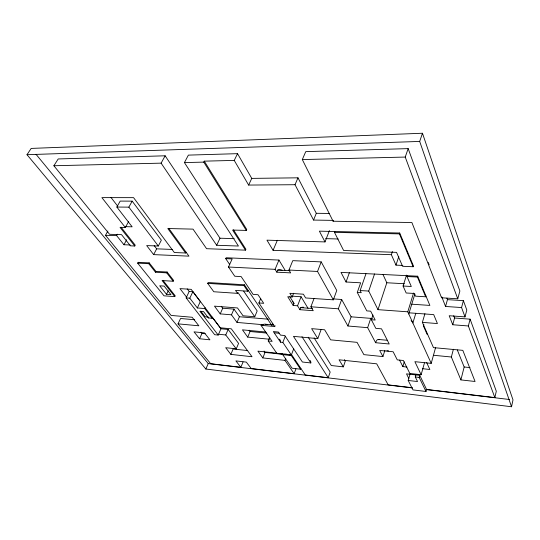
<?xml version="1.0" encoding="UTF-8"?>
<svg xmlns="http://www.w3.org/2000/svg" width="540" height="540" viewBox="0 0 540 540"><rect width="100%" height="100%" fill="white"/><g stroke="black" fill="none" stroke-linecap="round" stroke-linejoin="round"><path stroke-width="0.81" d="M511.535 406.755L513 399.931L422.469 133.245L31.178 148.419L27 154.703L205.848 369.029L511.535 406.755L419.688 141.433L422.469 133.245M408.794 378.425L406.499 373.869L419.756 375.34L426.56 389.441L494.849 397.582L496.3 391.21L470.124 319.16L454.565 318.013L453.695 315.752M424.919 313.679L422.375 322.38L433.451 347.618L462.82 350.352L475.065 381.483L460.89 379.904L464.164 366.991L457.333 349.988M494.849 397.582L468.369 325.971L470.124 319.16M468.369 325.971L452.75 324.749L449.199 315.738L465.007 316.892L466.81 310.034L463.394 300.638L447.464 299.639L446.89 298.161M460.89 379.904L451.352 357.007L453.404 349.245M465.007 316.892L461.552 307.55L463.394 300.638M452.75 324.749L454.565 318.013M457.765 298.789L459.884 290.979L408.173 148.615L305.741 151.645L302.312 159.57L333.086 221.225L411.892 222.527L441.565 297.783L457.765 298.789L405.236 157.066L408.173 148.615M410.123 373.869L408.2 380.471L412.985 389.907L425.999 391.48L426.56 389.441M293.74 348.705L291.35 354.996L282.845 342.421L280.543 342.191L273.328 331.574L278.411 332.046L280.483 335.124L284.776 335.529L302.4 362.016L310.824 362.954L293.463 336.353L317.79 338.641L311.627 328.644L324.641 329.791L330.649 339.856L357.035 342.34L363.886 354.638L382.928 356.576L379.694 350.453L393.161 351.769L397.264 359.87L403.387 360.497L409.84 373.464L421.126 374.713L414.875 361.679L431.204 363.359L435.659 347.335M461.552 307.55L445.554 306.47L447.464 299.639M421.126 374.713L424.447 362.968M425.999 391.48L419.168 377.413L419.756 375.34M408.2 380.471L417.548 381.544L415.3 376.974L415.894 374.915M423.887 324.506L423.441 326.018L427.127 334.382M406.512 275.123L403.076 286.025L406.168 292.99L414.322 293.476L415.483 296.163L425.675 296.791L425.925 295.961M406.931 367.038L402.84 366.606L404.237 361.908M415.793 313.308L412.884 323.015A25.852 20.547 -25 0 0 411.115 320.436M408.78 313.976L414.882 293.949M425.675 296.791L417.44 277.06L417.704 276.21L341.003 272.396L346.039 282.002L360.632 282.812L357.277 292.444L366.788 310.885L370.67 311.175L375.192 320.038L371.358 319.734L372.917 315.023M431.204 363.359L407.795 311.81L413.552 292.997M334.787 231.512L334.469 232.349L343.629 250.493L396.556 252.369L402.57 266.281L413.14 266.747L413.404 265.896L399.715 233.017L319.376 231.154L325.019 241.92L266.956 240.165L273.078 250.324L391.372 254.698L395.975 265.14L402.84 265.437M382.928 356.576L384.878 350.359M403.076 286.025L411.305 286.49L406.998 276.534L407.268 275.69M395.975 265.14L398.763 256.588M407.795 311.81L377.98 309.656L386.815 282.764L382.934 274.421M391.372 254.698L392.411 251.566M371.358 319.734L375.8 328.354L381.524 328.833L389.205 343.987L375.611 342.718L367.659 327.665L370.751 318.35M413.14 266.747L399.425 233.888L399.715 233.017M377.98 309.656L368.726 291.067L374.551 273.935M314.098 337.858L331.297 365.526L343.339 366.863L345.317 361.024L344.48 359.606M357.277 292.444L361.24 292.687L360.146 290.547L365.951 273.807M367.659 327.665L347.929 326.005L351.115 316.818L341.672 299.484L333.396 298.924M289.278 354.49L291.62 354.74L305.289 374.983L328.205 377.717L330.176 372.053L308.232 337.237M347.929 326.005L338.337 308.799L341.672 299.484M346.039 282.002L349.353 272.768M314.071 298.404L310.898 306.781L313.24 310.703L299.95 309.697L297.547 305.795L293.186 305.478L287.753 296.744L292.154 297.047L289.852 293.315L303.385 294.199L305.633 297.959L333.342 299.842L336.757 290.466L321.199 261.893L292.768 260.658L288.954 270.034L290.662 272.889L276.824 272.174L275.076 269.339L278.951 260.057L226.138 257.762L225.734 258.653L229.75 264.587M317.79 338.641L321.01 329.832M283.034 353.822L282.724 354.645L292.086 368.219L300.537 369.198L300.834 368.388M243.041 362.002L240.854 367.301L235.906 360.909L246.335 362.111L251.208 368.537L294.151 373.66L295.92 368.921M300.537 369.198L291.31 355.563L291.62 354.74M294.151 373.66L284.965 360.382L285.768 358.283M333.342 299.842L317.527 271.458L321.199 261.893M325.019 241.92L329.413 230.573M333.086 221.225L333.41 220.388M299.95 309.697L300.74 307.645A23.645 10.982 -85 0 1 303.703 307.28M297.547 305.795L301.07 296.75L292.694 296.19M282.845 342.421L285.255 336.238M293.186 305.478L293.99 303.426L289.825 296.703M292.154 297.047L293.652 293.254M291.35 354.996L276.932 353.457L268.218 340.97L269.737 337.183M284.965 360.382L262.832 357.925L265.032 352.431L264.053 351.068M272.464 324.041L271.877 325.499L244.377 284.776L208.109 282.541L207.718 283.385L213.8 291.749L237.587 293.362L237.958 292.505L254.752 316.757L257.175 310.952L243.641 291.128M332.586 220.374L313.565 220.07L316.291 213.3L297.986 177.822L251.755 178.389L237.539 153.657L188.386 155.115L184.424 162.587L238.43 246.031L216.682 245.268L161.109 163.148L53.878 165.746L58.205 158.956L165.145 155.797L220.003 238.214L234.178 238.633M276.824 272.174L277.695 270.068L289.899 270.682M269.541 339.242L247.725 337.109L250.054 331.506L249.109 330.183M275.204 325.856A5.15 2.525 -84.8 0 0 274.705 326.525L258.869 302.954L260.712 298.559M186.523 297.088L179.955 288.603L191.18 289.359L220.32 327.794L231.302 328.813L252.018 356.731L230.857 354.382L225.693 347.706L236.27 348.833L238.565 343.393L228.143 329.454L220.961 328.786L212.099 317.101M230.857 354.382L233.125 349.015L247.745 350.575M273.078 250.324L277.358 240.26M313.565 220.07L295.022 184.714L297.986 177.822M263.574 324.763L236.999 322.421L239.429 316.75L233.962 309.116L222.73 308.225L221.306 306.281M237.587 293.362L235.521 290.392L247.752 291.195L248.13 290.331M236.27 348.833L225.754 334.962L228.143 329.454M247.752 291.195L243.999 285.647L244.377 284.776M236.999 322.421L231.478 314.82L233.962 309.116M205.848 369.029L208.231 363.569L35.991 154.271M187.191 288.846L189.189 291.465L186.131 297.904L214.67 334.706L218.207 335.057L220.961 328.786M231.478 314.82L220.219 313.882L222.73 308.225M186.03 252.119L185.605 252.99L167.812 228.528L193.016 229.129L206.591 248.697L245.491 250.155L245.896 249.251L233.482 229.844M218.207 335.057L199.915 311.303L203.546 311.6L208.386 317.932L212.112 318.256L212.476 317.446M208.386 317.932L208.757 317.129M199.571 338.756L194.029 331.864L204.444 332.883L209.912 339.815L199.571 338.756L201.98 333.41L200.981 332.154M258.869 302.954L263.709 303.311L258.005 294.725L253.118 294.394L241.157 276.595L234.758 276.237L228.488 267.017L232.153 258.937L225.734 258.653M245.491 250.155L232.612 230.074L246.314 230.404L246.74 229.473L204.282 161.156L234.239 160.407L248.636 185.065L295.022 184.714M212.112 318.256L204.741 308.556L205.112 307.739M204.741 308.556L197.343 307.962L200.313 301.55L192.854 291.715L189.189 291.465M248.636 185.065L251.755 178.389M197.343 307.962L189.803 298.175L192.854 291.715M240.854 367.301L210.668 363.704L178.031 323.858L180.556 318.499L194.69 319.754M216.682 245.268L220.003 238.214M174.791 296.609L162.088 280.55L173.212 281.239L173.617 280.415L167.13 272.025L155.925 271.397L149.195 262.872L138.092 262.319L137.66 263.142L163.998 295.819L174.791 296.609L175.183 295.799L163.006 280.368M166.516 294.327L159.698 285.802L164.16 286.099L170.951 294.651L166.516 294.327L168.251 290.797M234.239 160.407L237.539 153.657M173.212 281.239L166.712 272.855L167.13 272.025M166.712 272.855L155.507 272.228L155.925 271.397M246.314 230.404L203.782 162.115L204.282 161.156M168.757 228.332L188.953 256.149L153.657 254.617L156.647 248.832L154.177 245.592M153.657 254.617L146.671 245.585L158.321 246.017L161.345 240.145L132.185 201.143L120.204 201.096L116.843 207.043L132.145 226.814L125.8 226.665M137.66 263.142L148.763 263.696L149.195 262.872M53.878 165.746L109.573 234.299L121.534 234.65L130.451 245.835L134.77 246.004L135.216 245.16L121.034 227.185M107.885 231.019L105.482 235.292L116.627 235.629L123.964 244.748L126.677 239.747M134.77 246.004L120.056 227.394L125.334 227.516L128.614 221.549M161.109 163.148L165.145 155.797M116.627 235.629L117.423 234.191M116.843 207.043L128.851 207.144L132.185 201.143M268.218 340.97L272.133 341.361L261.029 325.31L264.222 324.142L273.659 324.965M27 154.703L419.688 141.433M302.312 159.57L405.236 157.066M184.424 162.587L203.782 162.115M316.291 213.3L329.474 213.449M334.469 232.349L399.425 233.888M325.586 238.633L338.168 238.984M123.964 244.748L130.127 244.978M156.647 248.832L172.571 249.453M185.605 252.99L174.326 252.524L133.576 197.654L101.898 197.62L125.334 227.516M228.488 267.017L275.076 269.339M288.954 270.034L317.527 271.458M406.998 276.534L417.44 277.06M386.815 282.764L404.44 283.73M360.146 290.547L368.726 291.067M207.718 283.385L243.999 285.647M411.757 304.196L429.867 305.417L417.704 276.21M409.178 312.829L433.694 314.611L437.42 323.555L422.375 322.38M310.898 306.781L338.337 308.799M186.131 297.904L189.803 298.175M300.74 307.645L312.363 308.509M351.115 316.818L372.37 318.478M254.752 316.757L243.054 315.779L237.499 307.949L214.481 306.146L220.219 313.882M239.429 316.75L268.421 319.187M208.035 317.061L205.146 316.818L200.772 311.121M261.029 325.31L274.705 326.525M378.317 339.451L387.072 340.247M178.031 323.858L198.855 325.796L192.119 317.264L171.126 315.428L105.482 235.292M265.7 332.012L242.453 329.852L247.725 337.109M274.725 332.856L279.625 333.308M250.054 331.506L266.8 333.079M218.558 334.26L225.754 334.962M386.917 350.71L388.584 350.872M433.721 355.286L451.352 357.007M201.98 333.41L205.153 333.727M464.164 366.991L469.962 367.585M277.175 353.201L257.911 351.142L262.832 357.925M279.686 353.464L282.197 353.734M284.6 353.99L286.936 354.24M422.483 368.699L429.847 369.488L426.681 362.617M265.032 352.431L283.014 354.355M282.724 354.645L291.31 355.563M415.3 376.974L419.168 377.413M411.919 387.693L388.172 384.865L376.711 363.818L339.079 359.802L343.339 366.863M208.231 363.569L412.526 387.943M425.925 389.543L509.652 399.526M265.613 324.257L267.057 324.628M148.763 263.696L155.507 272.228M111.004 197.478L117.693 206.145M128.851 207.144L158.321 246.017M301.988 336.717L328.205 377.717M278.951 260.057L284.978 270.068M301.07 296.75L308.003 308.259M399.58 360.139L402.84 366.606M428.227 262.426L429.151 264.776M441.808 296.939L445.554 306.47M375.611 342.718A7.196 2.754 -85.1 0 1 378.999 339.795M277.695 270.068A24.948 12.285 -86.2 0 1 282.049 270.297M292.613 301.543A23.8 17.496 -33.6 0 1 293.99 303.426M310.115 360.497A4.907 3.848 -33.9 0 1 310.824 362.954M279.275 339.181A5.009 3.773 -34.9 0 1 280.543 342.191"/></g></svg>
